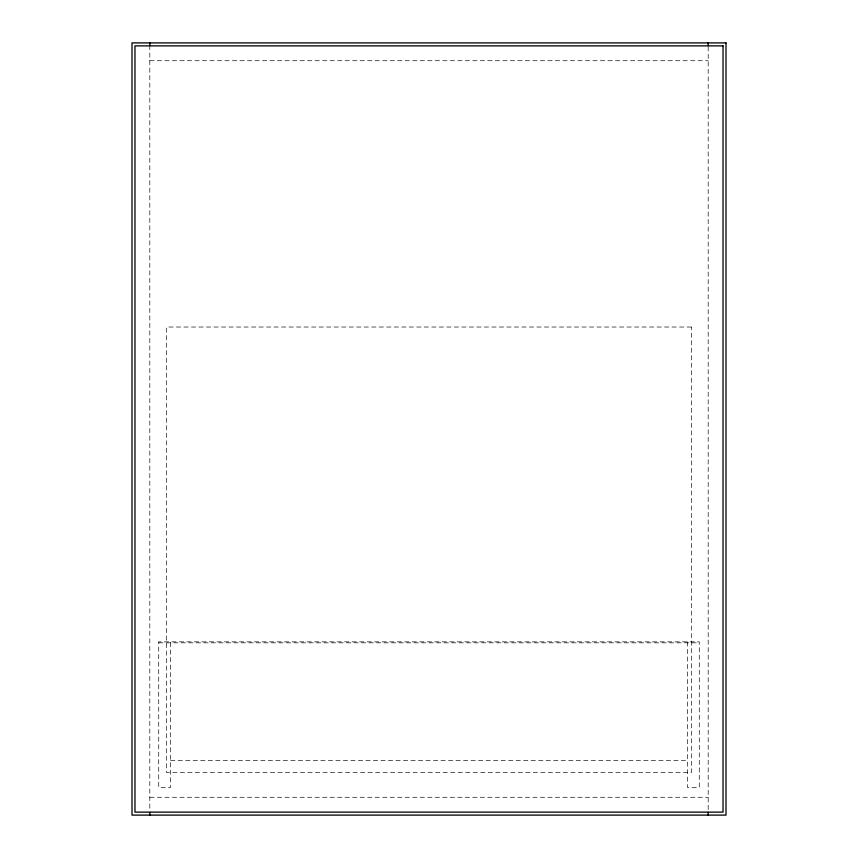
<?xml version="1.0" encoding="UTF-8"?>
<svg xmlns="http://www.w3.org/2000/svg" width="858" height="858" viewBox="0 0 858 858"><rect width="100%" height="100%" fill="white"/><g stroke="black" fill="none" stroke-linecap="round" stroke-linejoin="round"><path stroke-width="0.64" stroke-dasharray="4.29 3.22" d="M149.818 60.725L708.182 60.725M158.73 642.835L699.27 642.835M170.613 760.649L687.387 760.649M149.818 797.275L708.182 797.275M708.182 46.718L708.182 811.282M687.387 641.848L687.387 787.376L699.27 787.376L699.27 641.848L158.73 641.848L158.73 787.376L170.613 787.376L170.613 641.848M149.818 45.442L149.818 811.282M691.355 327.027L166.645 327.027L166.645 772.532L691.355 772.532L691.355 327.027"/><path stroke-width="1.29" d="M708.182 42.9L708.182 45.581M708.182 812.419L708.182 815.1M149.818 42.9L149.818 45.581M149.818 812.419L149.818 815.1M725.997 42.9L132.003 42.9L132.003 815.1L725.997 815.1L725.997 42.9M723.026 45.871L134.974 45.871L134.974 812.129L723.026 812.129L723.026 45.871"/></g></svg>
